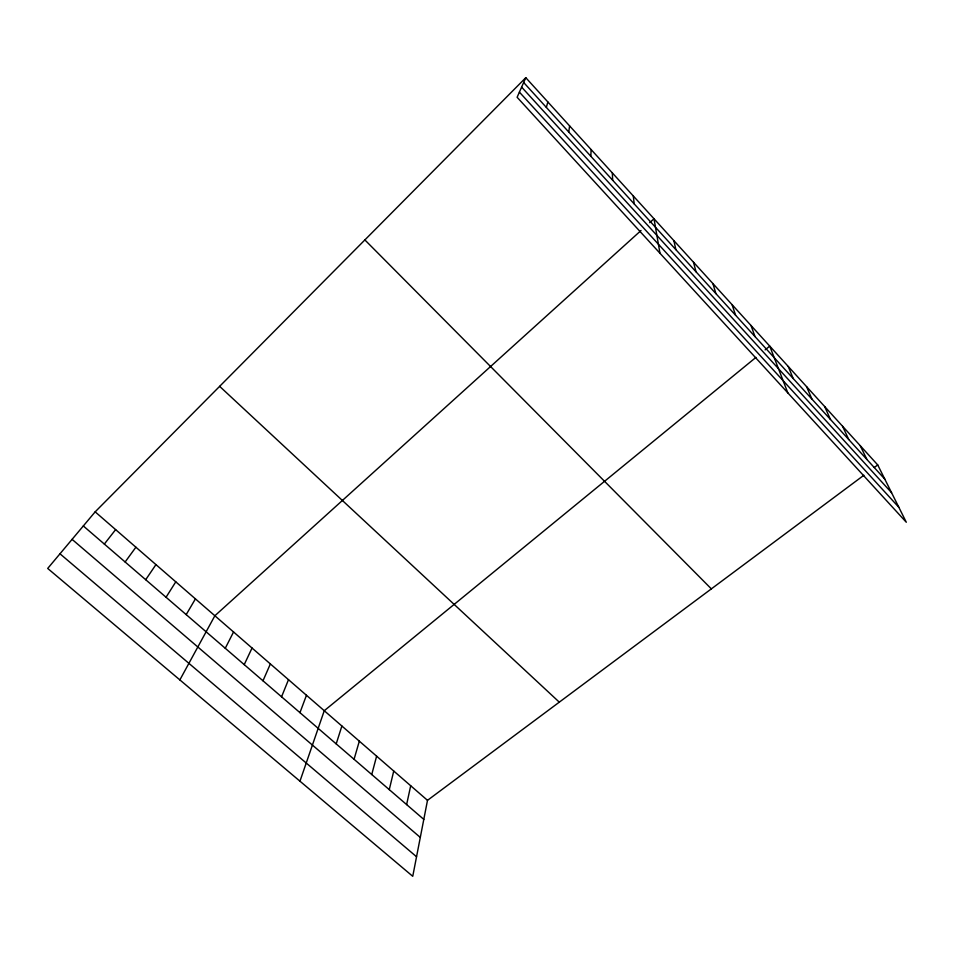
<?xml version="1.0" encoding="UTF-8"?>
<svg xmlns="http://www.w3.org/2000/svg" width="954" height="954" viewBox="0 0 954 954"><rect width="100%" height="100%" fill="white"/><g stroke="black" fill="none" stroke-linecap="round" stroke-linejoin="round"><path stroke-width="1.43" d="M590.848 156.277L591.11 149.551M568.739 132.01L569.61 125.904M863.883 475.247L427.499 800.334L412.748 876.309L47.7 568.441L95.161 511.845L525.797 77.691L877.728 464.932L906.3 522.243L517.116 97.272L525.797 77.691M406.619 804.592L410.697 785.75M389.268 789.638L393.74 771.023M371.75 774.541L376.615 756.164M546.356 107.408L547.846 101.947M354.065 759.301L359.324 741.163M336.202 743.905L341.878 726.006M299.961 781.195L324.253 710.718L755.962 357.38M299.961 712.662L306.461 695.275M281.561 696.814L288.502 679.677M262.982 680.798L270.364 663.936M244.224 664.628L252.047 648.028M225.263 648.291L233.551 631.977M179.865 679.904L214.865 615.759L641.04 230.498M186.197 614.614L195.427 598.885M166.056 597.252L175.786 581.833M145.7 579.71L155.943 564.613M125.129 561.989L135.897 547.202M104.332 544.066L115.637 529.613M649.686 222.676L654.015 218.776L659.965 253.251M765.144 349.856L769.735 346.099L787.837 392.893M874.269 467.508L877.728 464.932M59.983 553.797L416.54 856.752M72.087 539.356L420.297 837.421M83.32 525.952L423.803 819.391M95.161 511.845L427.499 800.334M219.635 386.346L559.294 702.156M364.869 239.931L711.35 588.868M519.393 92.121L898.859 507.313M523.663 82.497L884.811 479.135M521.623 87.112L891.561 492.669M860.234 445.673L866.9 459.47M842.537 426.211L848.798 439.579M824.65 406.523L830.469 419.45M806.559 386.608L811.937 399.094M788.254 366.467L793.179 378.499M751.013 325.493L755.008 336.571M732.064 304.648L735.582 315.237M712.888 283.553L715.917 293.641M693.498 262.219L696.015 271.783M673.87 240.623L675.873 249.662M633.301 195.987L634.207 203.906M612.337 172.912L612.671 180.246"/></g></svg>
